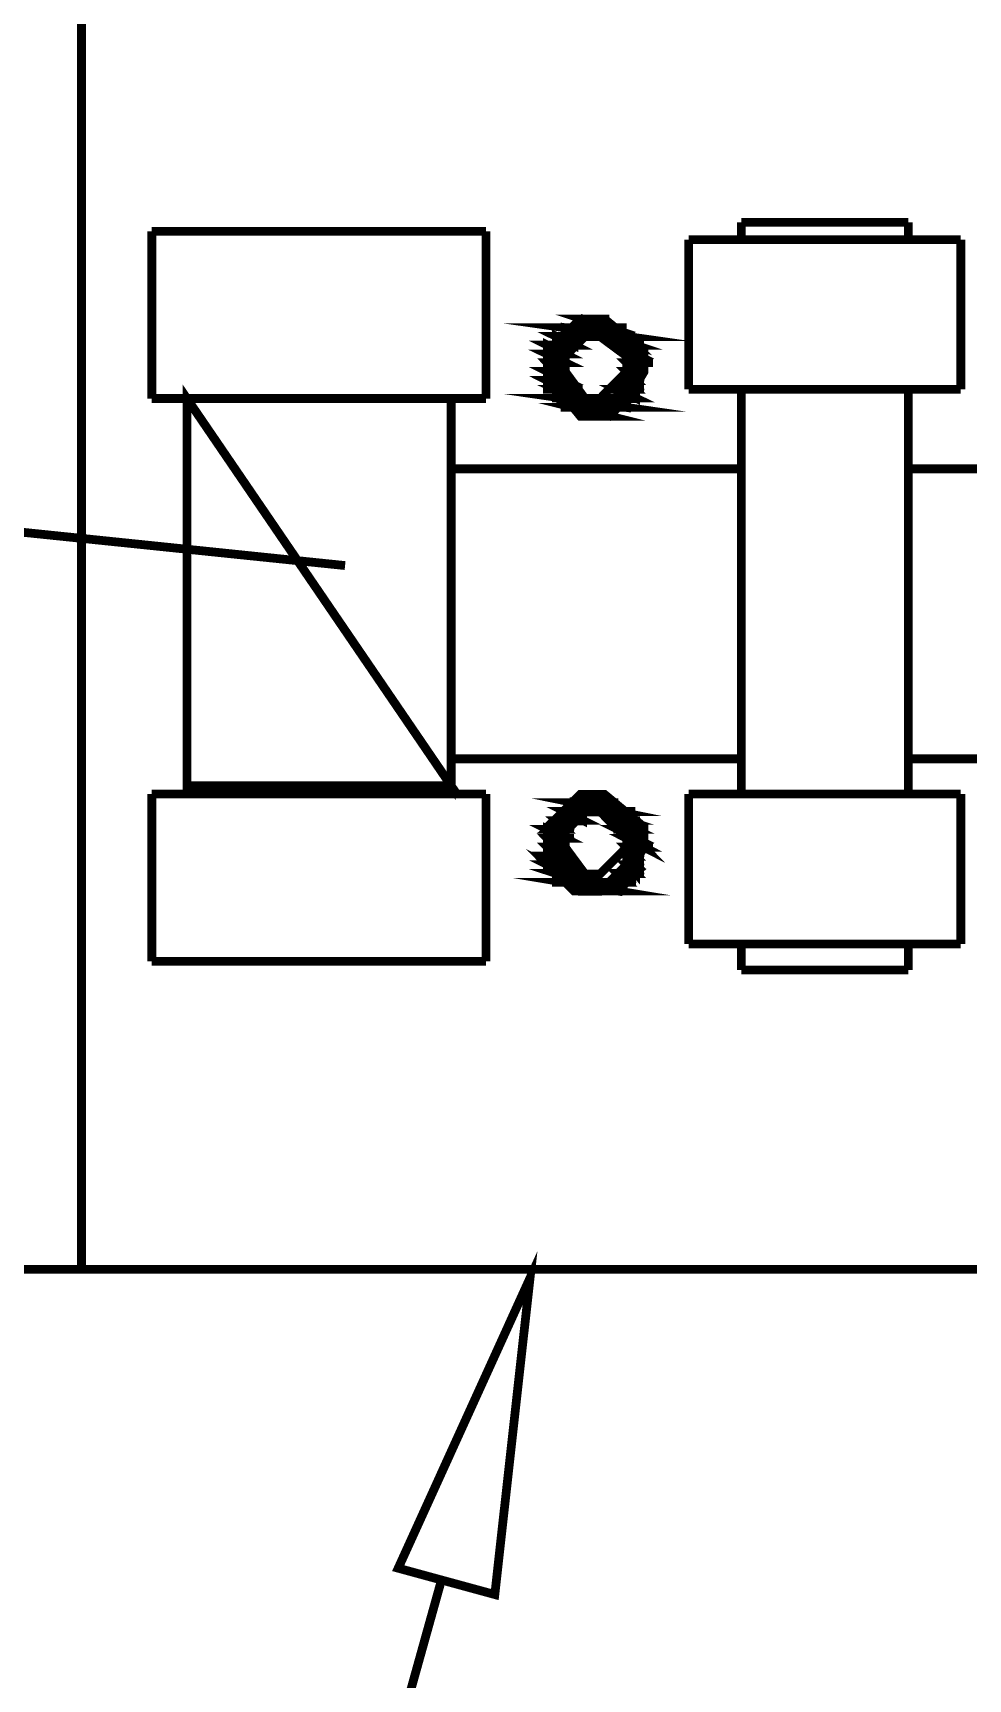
# Model space of a CAD drawing. Extents: x 0 to 210, y 0 to 297.
# Drawn here: x 95.53 to 100.04, y 228.95 to 236.88 of the extents above; entities that cross this region are included whole.
import ezdxf

# ---------------------------------------------------------------- set-up
doc = ezdxf.new("R2010")
doc.units = 0
doc.header["$MEASUREMENT"] = 0
for name, color, linetype in [('C00-00-00-BLACK', 7, 'Continuous'), ('C00-7E-FF', 150, 'Continuous'), ('CFF-00-00', 1, 'Continuous')]:
    doc.layers.add(name, color=color, linetype=linetype)

msp = doc.modelspace()

# ---------------------------------------------------------------- linework, layer by layer
at = {"layer": 'C00-00-00-BLACK', "const_width": 0.0423}
for points in [[(95.7654, 242.244), (95.7654, 230.926)], [(99.7507, 235.971), (98.946, 235.971)], [(98.946, 235.971), (98.946, 235.887)], [(99.7507, 235.887), (99.7507, 235.971)], [(96.1044, 235.928), (97.7152, 235.928)], [(96.1044, 235.122), (96.1044, 235.928)], [(97.7152, 235.928), (97.7152, 235.122)], [(98.6924, 235.887), (100.004, 235.887)], [(98.6924, 235.166), (98.6924, 235.887)], [(98.946, 235.887), (99.7507, 235.887)], [(100.004, 235.887), (100.004, 235.166)], [(100.004, 235.166), (98.6924, 235.166)], [(98.946, 233.216), (98.946, 235.166)], [(99.7507, 235.166), (99.7507, 233.216)], [(97.7152, 235.122), (96.1044, 235.122)], [(96.2738, 233.216), (96.2738, 235.122)], [(97.5473, 233.216), (97.5473, 235.122)], [(97.5473, 233.386), (97.5473, 234.783)], [(97.5473, 234.783), (98.946, 234.783)], [(99.7507, 234.783), (100.981, 234.783)], [(98.946, 233.386), (97.5473, 233.386)], [(100.981, 233.386), (99.7507, 233.386)], [(96.1044, 233.216), (97.7152, 233.216)], [(96.1044, 232.41), (96.1044, 233.216)], [(97.7152, 233.216), (97.7152, 232.41)], [(98.6924, 233.216), (100.004, 233.216)], [(98.6924, 232.494), (98.6924, 233.216)], [(100.004, 233.216), (100.004, 232.494)], [(100.004, 232.494), (98.6924, 232.494)], [(98.946, 232.368), (98.946, 232.494)], [(99.7507, 232.494), (99.7507, 232.368)], [(97.7152, 232.41), (96.1044, 232.41)], [(99.7507, 232.368), (98.946, 232.368)], [(95.1699, 230.926), (103.568, 230.926)]]:
    msp.add_lwpolyline(points, dxfattribs=at)
for points in [[(98.4772, 235.295), (98.4772, 235.348), (98.2871, 235.505), (98.2239, 235.505), (98.1699, 235.505), (98.0115, 235.348), (98.0115, 235.295), (98.0115, 235.231), (98.1699, 235.037), (98.2239, 235.037), (98.2666, 235.037), (98.3975, 235.118), (98.4772, 235.251), (98.4772, 235.295)], [(98.4772, 235.295), (98.4772, 235.348), (98.2871, 235.505), (98.2239, 235.505), (98.1699, 235.505), (98.0115, 235.348), (98.0115, 235.295), (98.0115, 235.231), (98.1699, 235.037), (98.2239, 235.037), (98.2666, 235.037), (98.3975, 235.118), (98.4772, 235.251), (98.4772, 235.295)], [(98.2666, 235.505), (98.1812, 235.505), (98.3093, 235.463), (98.2666, 235.505)], [(98.1812, 235.505), (98.3093, 235.463), (98.1396, 235.463), (98.1812, 235.505)], [(98.2239, 235.505), (98.2666, 235.505), (98.1812, 235.505), (98.2239, 235.505)], [(98.2239, 235.505), (98.2666, 235.505), (98.3093, 235.505), (98.2239, 235.505)], [(98.2666, 235.505), (98.2239, 235.505), (98.2666, 235.505)], [(98.3506, 235.463), (98.0969, 235.463), (98.3933, 235.421), (98.3506, 235.463)], [(98.1396, 235.421), (98.0542, 235.421), (98.1396, 235.379), (98.1396, 235.421)], [(98.0542, 235.421), (98.1396, 235.379), (98.0542, 235.379), (98.0542, 235.421)], [(98.0969, 235.421), (98.1812, 235.421), (98.0542, 235.421), (98.0969, 235.421)], [(98.1396, 235.421), (98.1812, 235.421), (98.0542, 235.421), (98.1396, 235.421)], [(98.1396, 235.421), (98.0542, 235.421), (98.1812, 235.421), (98.1396, 235.421)], [(98.0969, 235.463), (98.3933, 235.421), (98.0969, 235.421), (98.0969, 235.463)], [(98.1396, 235.463), (98.3506, 235.463), (98.0969, 235.463), (98.1396, 235.463)], [(98.3933, 235.295), (98.3933, 235.326), (98.2652, 235.421), (98.2239, 235.421), (98.1922, 235.421), (98.0969, 235.326), (98.0969, 235.295), (98.0969, 235.252), (98.1922, 235.122), (98.2239, 235.122), (98.2652, 235.122), (98.3933, 235.252), (98.3933, 235.295)], [(98.0969, 235.421), (98.3933, 235.421), (98.4359, 235.421), (98.0969, 235.421)], [(98.3933, 235.421), (98.4359, 235.421), (98.0969, 235.421), (98.3933, 235.421)], [(98.1812, 235.421), (98.2239, 235.421), (98.0969, 235.421), (98.1812, 235.421)], [(98.1812, 235.421), (98.0969, 235.421), (98.2239, 235.421), (98.1812, 235.421)], [(98.0969, 235.421), (98.1812, 235.421), (98.2239, 235.421), (98.0969, 235.421)], [(98.1812, 235.421), (98.2239, 235.421), (98.0969, 235.421), (98.1812, 235.421)], [(98.1812, 235.421), (98.0969, 235.421), (98.1812, 235.421)], [(98.3933, 235.295), (98.3933, 235.326), (98.2652, 235.421), (98.2239, 235.421), (98.1922, 235.421), (98.0969, 235.326), (98.0969, 235.295), (98.0969, 235.252), (98.1922, 235.122), (98.2239, 235.122), (98.2652, 235.122), (98.3933, 235.252), (98.3933, 235.295)], [(98.3506, 235.463), (98.3933, 235.463), (98.1371, 235.463), (98.3506, 235.463)], [(98.3506, 235.463), (98.1371, 235.463), (98.3093, 235.463), (98.3506, 235.463)], [(98.1396, 235.463), (98.3093, 235.463), (98.3534, 235.463), (98.1396, 235.463)], [(98.3093, 235.463), (98.3534, 235.463), (98.1396, 235.463), (98.3093, 235.463)], [(98.3506, 235.463), (98.1396, 235.463), (98.3506, 235.463)], [(98.3933, 235.421), (98.3093, 235.421), (98.4359, 235.379), (98.3933, 235.421)], [(98.3933, 235.421), (98.2239, 235.421), (98.3933, 235.421)], [(98.2239, 235.421), (98.3933, 235.421), (98.2666, 235.421), (98.2239, 235.421)], [(98.3093, 235.421), (98.4359, 235.379), (98.3506, 235.379), (98.3093, 235.421)], [(98.3506, 235.379), (98.4359, 235.336), (98.3933, 235.336), (98.3506, 235.379)], [(98.3933, 235.421), (98.2666, 235.421), (98.3933, 235.421)], [(98.2666, 235.421), (98.3933, 235.421), (98.3093, 235.421), (98.2666, 235.421)], [(98.3093, 235.421), (98.3933, 235.421), (98.4359, 235.421), (98.3093, 235.421)], [(98.3933, 235.421), (98.4359, 235.421), (98.3093, 235.421), (98.3933, 235.421)], [(98.3093, 235.421), (98.3933, 235.421), (98.4359, 235.421), (98.3093, 235.421)], [(98.3933, 235.421), (98.4359, 235.421), (98.3093, 235.421), (98.3933, 235.421)], [(98.0969, 235.336), (98.0115, 235.336), (98.0969, 235.295), (98.0969, 235.336)], [(98.0969, 235.379), (98.0115, 235.379), (98.0969, 235.336), (98.0969, 235.379)], [(98.0115, 235.379), (98.0969, 235.336), (98.0115, 235.336), (98.0115, 235.379)], [(98.0542, 235.379), (98.0969, 235.379), (98.0115, 235.379), (98.0542, 235.379)], [(98.0115, 235.336), (98.0969, 235.295), (98.0115, 235.295), (98.0115, 235.336)], [(98.0115, 235.336), (98.0969, 235.336), (98.1396, 235.336), (98.0115, 235.336)], [(98.0969, 235.336), (98.1396, 235.336), (98.0115, 235.336), (98.0969, 235.336)], [(98.0115, 235.295), (98.0542, 235.252), (98.0115, 235.252), (98.0115, 235.295)], [(98.0542, 235.379), (98.1396, 235.379), (98.1812, 235.379), (98.0542, 235.379)], [(98.1396, 235.379), (98.1812, 235.379), (98.0542, 235.379), (98.1396, 235.379)], [(98.1396, 235.379), (98.0542, 235.379), (98.0969, 235.379), (98.1396, 235.379)], [(98.4359, 235.379), (98.3506, 235.379), (98.4359, 235.336), (98.4359, 235.379)], [(98.3506, 235.379), (98.4359, 235.379), (98.4772, 235.379), (98.3506, 235.379)], [(98.4359, 235.379), (98.4772, 235.379), (98.3506, 235.379), (98.4359, 235.379)], [(98.3506, 235.379), (98.4359, 235.379), (98.4772, 235.379), (98.3506, 235.379)], [(98.4359, 235.379), (98.4772, 235.379), (98.3506, 235.379), (98.4359, 235.379)], [(98.4359, 235.336), (98.3933, 235.336), (98.4359, 235.295), (98.4359, 235.336)], [(98.3933, 235.336), (98.4359, 235.295), (98.3933, 235.295), (98.3933, 235.336)], [(98.3933, 235.336), (98.4359, 235.336), (98.4772, 235.336), (98.3933, 235.336)], [(98.4359, 235.336), (98.4772, 235.336), (98.3933, 235.336), (98.4359, 235.336)], [(98.3933, 235.295), (98.4359, 235.252), (98.3933, 235.252), (98.3933, 235.295)], [(98.0542, 235.252), (98.0115, 235.252), (98.0969, 235.209), (98.0542, 235.252)], [(98.0542, 235.295), (98.0115, 235.295), (98.0542, 235.252), (98.0542, 235.295)], [(98.0542, 235.295), (98.0969, 235.295), (98.0115, 235.295), (98.0542, 235.295)], [(98.0542, 235.295), (98.0115, 235.295), (98.0969, 235.295), (98.0542, 235.295)], [(98.0115, 235.252), (98.0969, 235.209), (98.0115, 235.209), (98.0115, 235.252)], [(98.0115, 235.252), (98.0542, 235.252), (98.0969, 235.252), (98.0115, 235.252)], [(98.0542, 235.252), (98.0969, 235.252), (98.0115, 235.252), (98.0542, 235.252)], [(98.0115, 235.252), (98.0542, 235.252), (98.0969, 235.252), (98.0115, 235.252)], [(98.0542, 235.252), (98.0969, 235.252), (98.0115, 235.252), (98.0542, 235.252)], [(98.4772, 235.295), (98.3933, 235.295), (98.4359, 235.252), (98.4772, 235.295)], [(98.4359, 235.252), (98.3933, 235.252), (98.4359, 235.209), (98.4359, 235.252)], [(98.4772, 235.295), (98.5202, 235.295), (98.3933, 235.295), (98.4772, 235.295)], [(98.4772, 235.295), (98.3933, 235.295), (98.4359, 235.295), (98.4772, 235.295)], [(98.3933, 235.295), (98.4772, 235.295), (98.5202, 235.295), (98.3933, 235.295)], [(98.4772, 235.295), (98.5202, 235.295), (98.3933, 235.295), (98.4772, 235.295)], [(98.3933, 235.252), (98.4359, 235.209), (98.3933, 235.209), (98.3933, 235.252)], [(98.3933, 235.252), (98.4359, 235.252), (98.4772, 235.252), (98.3933, 235.252)], [(98.4359, 235.252), (98.4772, 235.252), (98.3933, 235.252), (98.4359, 235.252)], [(96.2738, 235.122), (97.5473, 233.256), (96.2738, 233.256), (96.2738, 235.122)], [(98.0969, 235.209), (98.0115, 235.209), (98.0969, 235.166), (98.0969, 235.209)], [(98.1396, 235.166), (98.0542, 235.166), (98.1396, 235.125), (98.1396, 235.166)], [(98.0115, 235.209), (98.0969, 235.166), (98.0115, 235.166), (98.0115, 235.209)], [(98.0115, 235.209), (98.0969, 235.209), (98.1396, 235.209), (98.0115, 235.209)], [(98.0969, 235.209), (98.1396, 235.209), (98.0115, 235.209), (98.0969, 235.209)], [(98.0115, 235.209), (98.0969, 235.209), (98.1396, 235.209), (98.0115, 235.209)], [(98.0969, 235.209), (98.1396, 235.209), (98.0115, 235.209), (98.0969, 235.209)], [(98.0969, 235.166), (98.0115, 235.166), (98.0969, 235.166)], [(98.0115, 235.166), (98.0969, 235.166), (98.0542, 235.166), (98.0115, 235.166)], [(98.0542, 235.166), (98.1396, 235.125), (98.0542, 235.125), (98.0542, 235.166)], [(98.1396, 235.166), (98.1812, 235.166), (98.0542, 235.166), (98.1396, 235.166)], [(98.1396, 235.166), (98.0542, 235.166), (98.0969, 235.166), (98.1396, 235.166)], [(98.4359, 235.166), (98.3506, 235.166), (98.4359, 235.125), (98.4359, 235.166)], [(98.3933, 235.209), (98.4359, 235.166), (98.3506, 235.166), (98.3933, 235.209)], [(98.3506, 235.166), (98.4359, 235.125), (98.3506, 235.125), (98.3506, 235.166)], [(98.3506, 235.166), (98.4359, 235.166), (98.4772, 235.166), (98.3506, 235.166)], [(98.4359, 235.166), (98.4772, 235.166), (98.3506, 235.166), (98.4359, 235.166)], [(98.4359, 235.209), (98.3933, 235.209), (98.4359, 235.166), (98.4359, 235.209)], [(98.3933, 235.209), (98.4359, 235.209), (98.4772, 235.209), (98.3933, 235.209)], [(98.4359, 235.209), (98.4772, 235.209), (98.3933, 235.209), (98.4359, 235.209)], [(98.3933, 235.209), (98.4359, 235.209), (98.4772, 235.209), (98.3933, 235.209)], [(98.4359, 235.209), (98.4772, 235.209), (98.3933, 235.209), (98.4359, 235.209)], [(97.5473, 235.122), (96.2738, 235.122), (97.5473, 233.256), (97.5473, 235.122)], [(98.3933, 235.122), (98.0969, 235.122), (98.3933, 235.079), (98.3933, 235.122)], [(98.3506, 235.079), (98.1396, 235.079), (98.3093, 235.037), (98.3506, 235.079)], [(98.1812, 235.122), (98.2239, 235.122), (98.0542, 235.122), (98.1812, 235.122)], [(98.1812, 235.122), (98.0542, 235.122), (98.1396, 235.122), (98.1812, 235.122)], [(98.0542, 235.122), (98.1837, 235.122), (98.2267, 235.122), (98.0542, 235.122)], [(98.1837, 235.122), (98.2267, 235.122), (98.0542, 235.122), (98.1837, 235.122)], [(98.1812, 235.122), (98.0542, 235.122), (98.1812, 235.122)], [(98.0542, 235.122), (98.1812, 235.122), (98.0969, 235.122), (98.0542, 235.122)], [(98.1396, 235.079), (98.3093, 235.037), (98.1812, 235.037), (98.1396, 235.079)], [(98.0969, 235.122), (98.3933, 235.079), (98.0969, 235.079), (98.0969, 235.122)], [(98.2239, 235.122), (98.2666, 235.122), (98.0969, 235.122), (98.2239, 235.122)], [(98.2239, 235.122), (98.0969, 235.122), (98.1812, 235.122), (98.2239, 235.122)], [(98.0969, 235.122), (98.2267, 235.122), (98.2694, 235.122), (98.0969, 235.122)], [(98.2267, 235.122), (98.2694, 235.122), (98.0969, 235.122), (98.2267, 235.122)], [(98.3506, 235.079), (98.3933, 235.079), (98.0969, 235.079), (98.3506, 235.079)], [(98.3506, 235.079), (98.0969, 235.079), (98.3933, 235.079), (98.3506, 235.079)], [(98.3506, 235.079), (98.0969, 235.079), (98.3506, 235.079)], [(98.0969, 235.079), (98.3506, 235.079), (98.1396, 235.079), (98.0969, 235.079)], [(98.1396, 235.079), (98.3506, 235.079), (98.3933, 235.079), (98.1396, 235.079)], [(98.3506, 235.079), (98.3933, 235.079), (98.1396, 235.079), (98.3506, 235.079)], [(98.2666, 235.122), (98.3933, 235.122), (98.2239, 235.122), (98.2666, 235.122)], [(98.3093, 235.122), (98.3933, 235.122), (98.2666, 235.122), (98.3093, 235.122)], [(98.2666, 235.122), (98.3961, 235.122), (98.4388, 235.122), (98.2666, 235.122)], [(98.3961, 235.122), (98.4388, 235.122), (98.2666, 235.122), (98.3961, 235.122)], [(98.3933, 235.122), (98.2666, 235.122), (98.3933, 235.122)], [(98.3506, 235.122), (98.3933, 235.122), (98.3093, 235.122), (98.3506, 235.122)], [(98.3093, 235.122), (98.3933, 235.122), (98.4359, 235.122), (98.3093, 235.122)], [(98.3933, 235.122), (98.4359, 235.122), (98.3093, 235.122), (98.3933, 235.122)], [(98.3933, 235.122), (98.3093, 235.122), (98.3933, 235.122)], [(98.4359, 235.122), (98.3506, 235.122), (98.3933, 235.122), (98.4359, 235.122)], [(98.1812, 235.037), (98.3107, 235.037), (98.3534, 235.037), (98.1812, 235.037)], [(98.3107, 235.037), (98.3534, 235.037), (98.1812, 235.037), (98.3107, 235.037)], [(98.3093, 235.037), (98.1812, 235.037), (98.2666, 235.037), (98.3093, 235.037)], [(98.1812, 235.037), (98.2666, 235.037), (98.2239, 235.037), (98.1812, 235.037)], [(98.2239, 235.037), (98.2666, 235.037), (98.3093, 235.037), (98.2239, 235.037)], [(98.3093, 233.175), (98.1396, 233.175), (98.3506, 233.132), (98.3093, 233.175)], [(98.4772, 233.003), (98.4772, 233.057), (98.2871, 233.214), (98.2239, 233.214), (98.1699, 233.214), (98.0115, 233.057), (98.0115, 233.003), (98.0115, 232.94), (98.1699, 232.747), (98.2239, 232.747), (98.2666, 232.747), (98.3975, 232.828), (98.4772, 232.96), (98.4772, 233.003)], [(98.4772, 233.003), (98.4772, 233.057), (98.2871, 233.214), (98.2239, 233.214), (98.1699, 233.214), (98.0115, 233.057), (98.0115, 233.003), (98.0115, 232.94), (98.1699, 232.747), (98.2239, 232.747), (98.2666, 232.747), (98.3975, 232.828), (98.4772, 232.96), (98.4772, 233.003)], [(98.1396, 233.175), (98.3506, 233.132), (98.1396, 233.132), (98.1396, 233.175)], [(98.1812, 233.175), (98.3093, 233.175), (98.1396, 233.175), (98.1812, 233.175)], [(98.1396, 233.175), (98.3093, 233.175), (98.3534, 233.175), (98.1396, 233.175)], [(98.3093, 233.175), (98.3534, 233.175), (98.1396, 233.175), (98.3093, 233.175)], [(98.2239, 233.175), (98.2666, 233.175), (98.1812, 233.175), (98.2239, 233.175)], [(98.2666, 233.175), (98.1812, 233.175), (98.3093, 233.175), (98.2666, 233.175)], [(98.2239, 233.175), (98.2666, 233.175), (98.3093, 233.175), (98.2239, 233.175)], [(98.2666, 233.175), (98.2239, 233.175), (98.2666, 233.175)], [(98.0542, 233.087), (98.0969, 233.046), (98.0115, 233.046), (98.0542, 233.087)], [(98.0969, 233.132), (98.1812, 233.09), (98.0542, 233.09), (98.0969, 233.132)], [(98.1812, 233.132), (98.0969, 233.132), (98.1812, 233.09), (98.1812, 233.132)], [(98.1396, 233.132), (98.3506, 233.132), (98.0969, 233.132), (98.1396, 233.132)], [(98.3933, 233.132), (98.4359, 233.132), (98.0969, 233.132), (98.3933, 233.132)], [(98.3933, 233.132), (98.0969, 233.132), (98.3506, 233.132), (98.3933, 233.132)], [(98.0969, 233.132), (98.3933, 233.132), (98.4359, 233.132), (98.0969, 233.132)], [(98.3933, 233.132), (98.4359, 233.132), (98.0969, 233.132), (98.3933, 233.132)], [(98.1812, 233.132), (98.2239, 233.132), (98.0969, 233.132), (98.1812, 233.132)], [(98.1812, 233.132), (98.0969, 233.132), (98.2239, 233.132), (98.1812, 233.132)], [(98.0969, 233.132), (98.1812, 233.132), (98.2239, 233.132), (98.0969, 233.132)], [(98.1812, 233.132), (98.2239, 233.132), (98.0969, 233.132), (98.1812, 233.132)], [(98.3933, 233.003), (98.3933, 233.034), (98.2652, 233.13), (98.2239, 233.13), (98.1922, 233.13), (98.0969, 233.034), (98.0969, 233.003), (98.0969, 232.96), (98.1922, 232.831), (98.2239, 232.831), (98.2652, 232.831), (98.3933, 232.96), (98.3933, 233.003)], [(98.3933, 233.003), (98.3933, 233.034), (98.2652, 233.13), (98.2239, 233.13), (98.1922, 233.13), (98.0969, 233.034), (98.0969, 233.003), (98.0969, 232.96), (98.1922, 232.831), (98.2239, 232.831), (98.2652, 232.831), (98.3933, 232.96), (98.3933, 233.003)], [(98.3506, 233.132), (98.1396, 233.132), (98.3506, 233.132)], [(98.3933, 233.132), (98.2666, 233.132), (98.3933, 233.09), (98.3933, 233.132)], [(98.2666, 233.132), (98.3933, 233.09), (98.3093, 233.09), (98.2666, 233.132)], [(98.3933, 233.132), (98.2239, 233.132), (98.3933, 233.132)], [(98.2239, 233.132), (98.3933, 233.132), (98.2666, 233.132), (98.2239, 233.132)], [(98.3506, 233.046), (98.4359, 233.003), (98.3933, 233.003), (98.3506, 233.046)], [(98.3506, 233.087), (98.4359, 233.046), (98.3506, 233.046), (98.3506, 233.087)], [(98.0969, 233.046), (98.0115, 233.046), (98.0969, 233.003), (98.0969, 233.046)], [(98.0115, 233.046), (98.0969, 233.003), (98.0115, 233.003), (98.0115, 233.046)], [(98.0115, 233.046), (98.0969, 233.046), (98.1396, 233.046), (98.0115, 233.046)], [(98.0969, 233.046), (98.1396, 233.046), (98.0115, 233.046), (98.0969, 233.046)], [(98.0115, 233.003), (98.0542, 232.96), (98.0115, 232.96), (98.0115, 233.003)], [(98.1396, 233.087), (98.0542, 233.087), (98.0969, 233.046), (98.1396, 233.087)], [(98.1396, 233.087), (98.1812, 233.087), (98.0542, 233.087), (98.1396, 233.087)], [(98.1396, 233.087), (98.0542, 233.087), (98.1812, 233.087), (98.1396, 233.087)], [(98.0542, 233.087), (98.1396, 233.087), (98.1812, 233.087), (98.0542, 233.087)], [(98.1396, 233.087), (98.1812, 233.087), (98.0542, 233.087), (98.1396, 233.087)], [(98.0542, 233.087), (98.1396, 233.087), (98.1812, 233.087), (98.0542, 233.087)], [(98.1396, 233.087), (98.1812, 233.087), (98.0542, 233.087), (98.1396, 233.087)], [(98.4359, 233.087), (98.3506, 233.087), (98.4359, 233.046), (98.4359, 233.087)], [(98.4359, 233.046), (98.3506, 233.046), (98.4359, 233.003), (98.4359, 233.046)], [(98.3093, 233.087), (98.3933, 233.087), (98.4359, 233.087), (98.3093, 233.087)], [(98.3933, 233.087), (98.4359, 233.087), (98.3093, 233.087), (98.3933, 233.087)], [(98.3093, 233.087), (98.3933, 233.087), (98.4359, 233.087), (98.3093, 233.087)], [(98.3933, 233.087), (98.4359, 233.087), (98.3093, 233.087), (98.3933, 233.087)], [(98.3933, 233.087), (98.3093, 233.087), (98.4359, 233.087), (98.3933, 233.087)], [(98.3093, 233.087), (98.4359, 233.087), (98.3506, 233.087), (98.3093, 233.087)], [(98.3506, 233.046), (98.4359, 233.046), (98.4772, 233.046), (98.3506, 233.046)], [(98.4359, 233.046), (98.4772, 233.046), (98.3506, 233.046), (98.4359, 233.046)], [(98.3933, 233.003), (98.4772, 232.96), (98.3933, 232.96), (98.3933, 233.003)], [(98.0542, 233.003), (98.0115, 233.003), (98.0542, 232.96), (98.0542, 233.003)], [(98.0542, 232.96), (98.0115, 232.96), (98.0542, 232.917), (98.0542, 232.96)], [(98.0115, 233.003), (98.0969, 233.003), (98.1396, 233.003), (98.0115, 233.003)], [(98.0969, 233.003), (98.1396, 233.003), (98.0115, 233.003), (98.0969, 233.003)], [(98.0542, 233.003), (98.0969, 233.003), (98.0115, 233.003), (98.0542, 233.003)], [(98.0542, 233.003), (98.0115, 233.003), (98.0969, 233.003), (98.0542, 233.003)], [(98.0115, 232.96), (98.0542, 232.917), (98.0115, 232.917), (98.0115, 232.96)], [(98.0115, 232.96), (98.0542, 232.96), (98.0969, 232.96), (98.0115, 232.96)], [(98.0542, 232.96), (98.0969, 232.96), (98.0115, 232.96), (98.0542, 232.96)], [(98.4359, 233.003), (98.3933, 233.003), (98.4772, 232.96), (98.4359, 233.003)], [(98.4772, 232.96), (98.3933, 232.96), (98.4359, 232.917), (98.4772, 232.96)], [(98.3933, 233.003), (98.4359, 233.003), (98.4772, 233.003), (98.3933, 233.003)], [(98.4359, 233.003), (98.4772, 233.003), (98.3933, 233.003), (98.4359, 233.003)], [(98.3933, 233.003), (98.4359, 233.003), (98.4772, 233.003), (98.3933, 233.003)], [(98.4359, 233.003), (98.4772, 233.003), (98.3933, 233.003), (98.4359, 233.003)], [(98.3933, 232.96), (98.4359, 232.917), (98.3933, 232.917), (98.3933, 232.96)], [(98.3933, 232.96), (98.4772, 232.96), (98.5202, 232.96), (98.3933, 232.96)], [(98.4772, 232.96), (98.5202, 232.96), (98.3933, 232.96), (98.4772, 232.96)], [(98.3933, 232.917), (98.4359, 232.876), (98.3933, 232.876), (98.3933, 232.917)], [(98.0115, 232.876), (98.0969, 232.833), (98.0542, 232.833), (98.0115, 232.876)], [(98.0969, 232.917), (98.0115, 232.917), (98.0969, 232.876), (98.0969, 232.917)], [(98.0969, 232.876), (98.0115, 232.876), (98.0969, 232.833), (98.0969, 232.876)], [(98.0115, 232.917), (98.0969, 232.876), (98.0115, 232.876), (98.0115, 232.917)], [(98.0969, 232.917), (98.1396, 232.917), (98.0115, 232.917), (98.0969, 232.917)], [(98.0969, 232.917), (98.0115, 232.917), (98.0542, 232.917), (98.0969, 232.917)], [(98.0115, 232.876), (98.0969, 232.876), (98.1396, 232.876), (98.0115, 232.876)], [(98.0969, 232.876), (98.1396, 232.876), (98.0115, 232.876), (98.0969, 232.876)], [(98.0115, 232.876), (98.0969, 232.876), (98.1396, 232.876), (98.0115, 232.876)], [(98.0969, 232.876), (98.1396, 232.876), (98.0115, 232.876), (98.0969, 232.876)], [(98.3933, 232.876), (98.4359, 232.833), (98.3506, 232.833), (98.3933, 232.876)], [(98.4359, 232.917), (98.3933, 232.917), (98.4359, 232.876), (98.4359, 232.917)], [(98.4359, 232.876), (98.3933, 232.876), (98.4359, 232.833), (98.4359, 232.876)], [(98.3933, 232.917), (98.4359, 232.917), (98.4772, 232.917), (98.3933, 232.917)], [(98.4359, 232.917), (98.4772, 232.917), (98.3933, 232.917), (98.4359, 232.917)], [(98.3933, 232.917), (98.4359, 232.917), (98.4772, 232.917), (98.3933, 232.917)], [(98.4359, 232.917), (98.4772, 232.917), (98.3933, 232.917), (98.4359, 232.917)], [(98.3933, 232.876), (98.4359, 232.876), (98.4772, 232.876), (98.3933, 232.876)], [(98.4359, 232.876), (98.4772, 232.876), (98.3933, 232.876), (98.4359, 232.876)], [(98.3506, 232.791), (98.0969, 232.791), (98.3506, 232.749), (98.3506, 232.791)], [(98.1396, 232.833), (98.0542, 232.833), (98.1812, 232.791), (98.1396, 232.833)], [(98.0542, 232.833), (98.1812, 232.791), (98.0542, 232.791), (98.0542, 232.833)], [(98.1396, 232.833), (98.1812, 232.833), (98.0542, 232.833), (98.1396, 232.833)], [(98.1396, 232.833), (98.0542, 232.833), (98.0969, 232.833), (98.1396, 232.833)], [(98.0542, 232.833), (98.1396, 232.833), (98.1812, 232.833), (98.0542, 232.833)], [(98.1396, 232.833), (98.1812, 232.833), (98.0542, 232.833), (98.1396, 232.833)], [(98.0542, 232.791), (98.1837, 232.791), (98.2267, 232.791), (98.0542, 232.791)], [(98.1837, 232.791), (98.2267, 232.791), (98.0542, 232.791), (98.1837, 232.791)], [(98.1812, 232.791), (98.0542, 232.791), (98.1812, 232.791)], [(98.0542, 232.791), (98.1812, 232.791), (98.0969, 232.791), (98.0542, 232.791)], [(98.0969, 232.791), (98.3506, 232.749), (98.1396, 232.749), (98.0969, 232.791)], [(98.2239, 232.791), (98.2666, 232.791), (98.0969, 232.791), (98.2239, 232.791)], [(98.2239, 232.791), (98.0969, 232.791), (98.1812, 232.791), (98.2239, 232.791)], [(98.0969, 232.791), (98.2267, 232.791), (98.2694, 232.791), (98.0969, 232.791)], [(98.2267, 232.791), (98.2694, 232.791), (98.0969, 232.791), (98.2267, 232.791)], [(98.0969, 232.791), (98.3933, 232.791), (98.4359, 232.791), (98.0969, 232.791)], [(98.3933, 232.791), (98.4359, 232.791), (98.0969, 232.791), (98.3933, 232.791)], [(98.3506, 232.791), (98.3933, 232.791), (98.0969, 232.791), (98.3506, 232.791)], [(98.3506, 232.791), (98.0969, 232.791), (98.3933, 232.791), (98.3506, 232.791)], [(98.2666, 232.791), (98.3933, 232.791), (98.2239, 232.791), (98.2666, 232.791)], [(98.3093, 232.791), (98.3933, 232.791), (98.2666, 232.791), (98.3093, 232.791)], [(98.2666, 232.791), (98.3961, 232.791), (98.4388, 232.791), (98.2666, 232.791)], [(98.3961, 232.791), (98.4388, 232.791), (98.2666, 232.791), (98.3961, 232.791)], [(98.3933, 232.791), (98.2666, 232.791), (98.3933, 232.791)], [(98.3506, 232.833), (98.3933, 232.791), (98.3093, 232.791), (98.3506, 232.833)], [(98.3093, 232.791), (98.3933, 232.791), (98.4359, 232.791), (98.3093, 232.791)], [(98.3933, 232.791), (98.4359, 232.791), (98.3093, 232.791), (98.3933, 232.791)], [(98.3933, 232.791), (98.3093, 232.791), (98.3933, 232.791)], [(98.4359, 232.833), (98.3506, 232.833), (98.3933, 232.791), (98.4359, 232.833)], [(98.3506, 232.833), (98.4359, 232.833), (98.4772, 232.833), (98.3506, 232.833)], [(98.4359, 232.833), (98.4772, 232.833), (98.3506, 232.833), (98.4359, 232.833)], [(98.3506, 232.833), (98.4359, 232.833), (98.4772, 232.833), (98.3506, 232.833)], [(98.4359, 232.833), (98.4772, 232.833), (98.3506, 232.833), (98.4359, 232.833)], [(98.1396, 232.749), (98.3506, 232.749), (98.3933, 232.749), (98.1396, 232.749)], [(98.3506, 232.749), (98.3933, 232.749), (98.1396, 232.749), (98.3506, 232.749)], [(98.3506, 232.749), (98.1396, 232.749), (98.3093, 232.749), (98.3506, 232.749)], [(98.1396, 232.749), (98.3093, 232.749), (98.1812, 232.749), (98.1396, 232.749)], [(98.1812, 232.749), (98.3107, 232.749), (98.3534, 232.749), (98.1812, 232.749)], [(98.3107, 232.749), (98.3534, 232.749), (98.1812, 232.749), (98.3107, 232.749)], [(98.3093, 232.749), (98.1812, 232.749), (98.2666, 232.749), (98.3093, 232.749)], [(98.1812, 232.749), (98.2666, 232.749), (98.2239, 232.749), (98.1812, 232.749)], [(98.2239, 232.749), (98.2666, 232.749), (98.3093, 232.749), (98.2239, 232.749)]]:
    msp.add_lwpolyline(points, close=True, dxfattribs=at)
at = {"layer": 'C00-00-00-BLACK'}
for points in [[(98.1812, 235.505), (98.3093, 235.463), (98.1396, 235.463), (98.1812, 235.505)], [(98.2239, 235.505), (98.2666, 235.505), (98.1812, 235.505), (98.2239, 235.505)], [(98.2666, 235.505), (98.1812, 235.505), (98.3093, 235.463), (98.2666, 235.505)], [(98.2239, 235.505), (98.2666, 235.505), (98.3093, 235.505), (98.2239, 235.505)], [(98.2666, 235.505), (98.2239, 235.505), (98.2666, 235.505)], [(98.0969, 235.421), (98.1812, 235.421), (98.0542, 235.421), (98.0969, 235.421)], [(98.1396, 235.421), (98.1812, 235.421), (98.0542, 235.421), (98.1396, 235.421)], [(98.1396, 235.421), (98.0542, 235.421), (98.1812, 235.421), (98.1396, 235.421)], [(98.1396, 235.421), (98.0542, 235.421), (98.1396, 235.379), (98.1396, 235.421)], [(98.0542, 235.421), (98.1396, 235.379), (98.0542, 235.379), (98.0542, 235.421)], [(98.1396, 235.463), (98.3506, 235.463), (98.0969, 235.463), (98.1396, 235.463)], [(98.3506, 235.463), (98.0969, 235.463), (98.3933, 235.421), (98.3506, 235.463)], [(98.0969, 235.463), (98.3933, 235.421), (98.0969, 235.421), (98.0969, 235.463)], [(98.0969, 235.421), (98.3933, 235.421), (98.4359, 235.421), (98.0969, 235.421)], [(98.3933, 235.421), (98.4359, 235.421), (98.0969, 235.421), (98.3933, 235.421)], [(98.1812, 235.421), (98.2239, 235.421), (98.0969, 235.421), (98.1812, 235.421)], [(98.1812, 235.421), (98.0969, 235.421), (98.2239, 235.421), (98.1812, 235.421)], [(98.0969, 235.421), (98.1812, 235.421), (98.2239, 235.421), (98.0969, 235.421)], [(98.1812, 235.421), (98.2239, 235.421), (98.0969, 235.421), (98.1812, 235.421)], [(98.1812, 235.421), (98.0969, 235.421), (98.1812, 235.421)], [(98.3506, 235.463), (98.3933, 235.463), (98.1371, 235.463), (98.3506, 235.463)], [(98.3506, 235.463), (98.1371, 235.463), (98.3093, 235.463), (98.3506, 235.463)], [(98.1396, 235.463), (98.3093, 235.463), (98.3534, 235.463), (98.1396, 235.463)], [(98.3093, 235.463), (98.3534, 235.463), (98.1396, 235.463), (98.3093, 235.463)], [(98.3506, 235.463), (98.1396, 235.463), (98.3506, 235.463)], [(98.3933, 235.421), (98.2239, 235.421), (98.3933, 235.421)], [(98.2239, 235.421), (98.3933, 235.421), (98.2666, 235.421), (98.2239, 235.421)], [(98.3933, 235.421), (98.2666, 235.421), (98.3933, 235.421)], [(98.2666, 235.421), (98.3933, 235.421), (98.3093, 235.421), (98.2666, 235.421)], [(98.3093, 235.421), (98.3933, 235.421), (98.4359, 235.421), (98.3093, 235.421)], [(98.3933, 235.421), (98.4359, 235.421), (98.3093, 235.421), (98.3933, 235.421)], [(98.3093, 235.421), (98.3933, 235.421), (98.4359, 235.421), (98.3093, 235.421)], [(98.3933, 235.421), (98.4359, 235.421), (98.3093, 235.421), (98.3933, 235.421)], [(98.3933, 235.421), (98.3093, 235.421), (98.4359, 235.379), (98.3933, 235.421)], [(98.3093, 235.421), (98.4359, 235.379), (98.3506, 235.379), (98.3093, 235.421)], [(98.0542, 235.379), (98.0969, 235.379), (98.0115, 235.379), (98.0542, 235.379)], [(98.0969, 235.379), (98.0115, 235.379), (98.0969, 235.336), (98.0969, 235.379)], [(98.0115, 235.379), (98.0969, 235.336), (98.0115, 235.336), (98.0115, 235.379)], [(98.0542, 235.379), (98.1396, 235.379), (98.1812, 235.379), (98.0542, 235.379)], [(98.1396, 235.379), (98.1812, 235.379), (98.0542, 235.379), (98.1396, 235.379)], [(98.1396, 235.379), (98.0542, 235.379), (98.0969, 235.379), (98.1396, 235.379)], [(98.3506, 235.379), (98.4359, 235.379), (98.4772, 235.379), (98.3506, 235.379)], [(98.4359, 235.379), (98.4772, 235.379), (98.3506, 235.379), (98.4359, 235.379)], [(98.3506, 235.379), (98.4359, 235.379), (98.4772, 235.379), (98.3506, 235.379)], [(98.4359, 235.379), (98.4772, 235.379), (98.3506, 235.379), (98.4359, 235.379)], [(98.4359, 235.379), (98.3506, 235.379), (98.4359, 235.336), (98.4359, 235.379)], [(98.3506, 235.379), (98.4359, 235.336), (98.3933, 235.336), (98.3506, 235.379)], [(98.0115, 235.336), (98.0969, 235.336), (98.1396, 235.336), (98.0115, 235.336)], [(98.0969, 235.336), (98.1396, 235.336), (98.0115, 235.336), (98.0969, 235.336)], [(98.0969, 235.336), (98.0115, 235.336), (98.0969, 235.295), (98.0969, 235.336)], [(98.0115, 235.336), (98.0969, 235.295), (98.0115, 235.295), (98.0115, 235.336)], [(98.0542, 235.295), (98.0969, 235.295), (98.0115, 235.295), (98.0542, 235.295)], [(98.0542, 235.295), (98.0115, 235.295), (98.0969, 235.295), (98.0542, 235.295)], [(98.0542, 235.295), (98.0115, 235.295), (98.0542, 235.252), (98.0542, 235.295)], [(98.0115, 235.295), (98.0542, 235.252), (98.0115, 235.252), (98.0115, 235.295)], [(98.3933, 235.336), (98.4359, 235.336), (98.4772, 235.336), (98.3933, 235.336)], [(98.4359, 235.336), (98.4772, 235.336), (98.3933, 235.336), (98.4359, 235.336)], [(98.4359, 235.336), (98.3933, 235.336), (98.4359, 235.295), (98.4359, 235.336)], [(98.3933, 235.336), (98.4359, 235.295), (98.3933, 235.295), (98.3933, 235.336)], [(98.4772, 235.295), (98.5202, 235.295), (98.3933, 235.295), (98.4772, 235.295)], [(98.4772, 235.295), (98.3933, 235.295), (98.4359, 235.295), (98.4772, 235.295)], [(98.3933, 235.295), (98.4772, 235.295), (98.5202, 235.295), (98.3933, 235.295)], [(98.4772, 235.295), (98.5202, 235.295), (98.3933, 235.295), (98.4772, 235.295)], [(98.4772, 235.295), (98.3933, 235.295), (98.4359, 235.252), (98.4772, 235.295)], [(98.3933, 235.295), (98.4359, 235.252), (98.3933, 235.252), (98.3933, 235.295)], [(98.0115, 235.252), (98.0542, 235.252), (98.0969, 235.252), (98.0115, 235.252)], [(98.0542, 235.252), (98.0969, 235.252), (98.0115, 235.252), (98.0542, 235.252)], [(98.0115, 235.252), (98.0542, 235.252), (98.0969, 235.252), (98.0115, 235.252)], [(98.0542, 235.252), (98.0969, 235.252), (98.0115, 235.252), (98.0542, 235.252)], [(98.0542, 235.252), (98.0115, 235.252), (98.0969, 235.209), (98.0542, 235.252)], [(98.0115, 235.252), (98.0969, 235.209), (98.0115, 235.209), (98.0115, 235.252)], [(98.0115, 235.209), (98.0969, 235.209), (98.1396, 235.209), (98.0115, 235.209)], [(98.0969, 235.209), (98.1396, 235.209), (98.0115, 235.209), (98.0969, 235.209)], [(98.0115, 235.209), (98.0969, 235.209), (98.1396, 235.209), (98.0115, 235.209)], [(98.0969, 235.209), (98.1396, 235.209), (98.0115, 235.209), (98.0969, 235.209)], [(98.0969, 235.209), (98.0115, 235.209), (98.0969, 235.166), (98.0969, 235.209)], [(98.0115, 235.209), (98.0969, 235.166), (98.0115, 235.166), (98.0115, 235.209)], [(98.3933, 235.209), (98.4359, 235.166), (98.3506, 235.166), (98.3933, 235.209)], [(98.3933, 235.252), (98.4359, 235.252), (98.4772, 235.252), (98.3933, 235.252)], [(98.4359, 235.252), (98.4772, 235.252), (98.3933, 235.252), (98.4359, 235.252)], [(98.4359, 235.252), (98.3933, 235.252), (98.4359, 235.209), (98.4359, 235.252)], [(98.3933, 235.252), (98.4359, 235.209), (98.3933, 235.209), (98.3933, 235.252)], [(98.3933, 235.209), (98.4359, 235.209), (98.4772, 235.209), (98.3933, 235.209)], [(98.4359, 235.209), (98.4772, 235.209), (98.3933, 235.209), (98.4359, 235.209)], [(98.3933, 235.209), (98.4359, 235.209), (98.4772, 235.209), (98.3933, 235.209)], [(98.4359, 235.209), (98.4772, 235.209), (98.3933, 235.209), (98.4359, 235.209)], [(98.4359, 235.209), (98.3933, 235.209), (98.4359, 235.166), (98.4359, 235.209)], [(97.5473, 235.122), (96.2738, 235.122), (97.5473, 233.256), (97.5473, 235.122)], [(96.2738, 235.122), (97.5473, 233.256), (96.2738, 233.256), (96.2738, 235.122)], [(98.0969, 235.166), (98.0115, 235.166), (98.0969, 235.166)], [(98.0115, 235.166), (98.0969, 235.166), (98.0542, 235.166), (98.0115, 235.166)], [(98.1396, 235.166), (98.1812, 235.166), (98.0542, 235.166), (98.1396, 235.166)], [(98.1396, 235.166), (98.0542, 235.166), (98.0969, 235.166), (98.1396, 235.166)], [(98.1396, 235.166), (98.0542, 235.166), (98.1396, 235.125), (98.1396, 235.166)], [(98.0542, 235.166), (98.1396, 235.125), (98.0542, 235.125), (98.0542, 235.166)], [(98.1812, 235.122), (98.2239, 235.122), (98.0542, 235.122), (98.1812, 235.122)], [(98.1812, 235.122), (98.0542, 235.122), (98.1396, 235.122), (98.1812, 235.122)], [(98.0542, 235.122), (98.1837, 235.122), (98.2267, 235.122), (98.0542, 235.122)], [(98.1837, 235.122), (98.2267, 235.122), (98.0542, 235.122), (98.1837, 235.122)], [(98.1812, 235.122), (98.0542, 235.122), (98.1812, 235.122)], [(98.0542, 235.122), (98.1812, 235.122), (98.0969, 235.122), (98.0542, 235.122)], [(98.2239, 235.122), (98.2666, 235.122), (98.0969, 235.122), (98.2239, 235.122)], [(98.2239, 235.122), (98.0969, 235.122), (98.1812, 235.122), (98.2239, 235.122)], [(98.0969, 235.122), (98.2267, 235.122), (98.2694, 235.122), (98.0969, 235.122)], [(98.2267, 235.122), (98.2694, 235.122), (98.0969, 235.122), (98.2267, 235.122)], [(98.3933, 235.122), (98.0969, 235.122), (98.3933, 235.079), (98.3933, 235.122)], [(98.0969, 235.122), (98.3933, 235.079), (98.0969, 235.079), (98.0969, 235.122)], [(98.2666, 235.122), (98.3933, 235.122), (98.2239, 235.122), (98.2666, 235.122)], [(98.3093, 235.122), (98.3933, 235.122), (98.2666, 235.122), (98.3093, 235.122)], [(98.2666, 235.122), (98.3961, 235.122), (98.4388, 235.122), (98.2666, 235.122)], [(98.3961, 235.122), (98.4388, 235.122), (98.2666, 235.122), (98.3961, 235.122)], [(98.3933, 235.122), (98.2666, 235.122), (98.3933, 235.122)], [(98.3506, 235.122), (98.3933, 235.122), (98.3093, 235.122), (98.3506, 235.122)], [(98.3093, 235.122), (98.3933, 235.122), (98.4359, 235.122), (98.3093, 235.122)], [(98.3933, 235.122), (98.4359, 235.122), (98.3093, 235.122), (98.3933, 235.122)], [(98.3933, 235.122), (98.3093, 235.122), (98.3933, 235.122)], [(98.3506, 235.166), (98.4359, 235.166), (98.4772, 235.166), (98.3506, 235.166)], [(98.4359, 235.166), (98.4772, 235.166), (98.3506, 235.166), (98.4359, 235.166)], [(98.4359, 235.166), (98.3506, 235.166), (98.4359, 235.125), (98.4359, 235.166)], [(98.3506, 235.166), (98.4359, 235.125), (98.3506, 235.125), (98.3506, 235.166)], [(98.4359, 235.122), (98.3506, 235.122), (98.3933, 235.122), (98.4359, 235.122)], [(98.3506, 235.079), (98.3933, 235.079), (98.0969, 235.079), (98.3506, 235.079)], [(98.3506, 235.079), (98.0969, 235.079), (98.3933, 235.079), (98.3506, 235.079)], [(98.3506, 235.079), (98.0969, 235.079), (98.3506, 235.079)], [(98.0969, 235.079), (98.3506, 235.079), (98.1396, 235.079), (98.0969, 235.079)], [(98.1396, 235.079), (98.3506, 235.079), (98.3933, 235.079), (98.1396, 235.079)], [(98.3506, 235.079), (98.3933, 235.079), (98.1396, 235.079), (98.3506, 235.079)], [(98.3506, 235.079), (98.1396, 235.079), (98.3093, 235.037), (98.3506, 235.079)], [(98.1396, 235.079), (98.3093, 235.037), (98.1812, 235.037), (98.1396, 235.079)], [(98.1812, 235.037), (98.3107, 235.037), (98.3534, 235.037), (98.1812, 235.037)], [(98.3107, 235.037), (98.3534, 235.037), (98.1812, 235.037), (98.3107, 235.037)], [(98.3093, 235.037), (98.1812, 235.037), (98.2666, 235.037), (98.3093, 235.037)], [(98.1812, 235.037), (98.2666, 235.037), (98.2239, 235.037), (98.1812, 235.037)], [(98.2239, 235.037), (98.2666, 235.037), (98.3093, 235.037), (98.2239, 235.037)], [(98.0969, 233.132), (98.1812, 233.09), (98.0542, 233.09), (98.0969, 233.132)], [(98.1396, 233.132), (98.3506, 233.132), (98.0969, 233.132), (98.1396, 233.132)], [(98.3933, 233.132), (98.4359, 233.132), (98.0969, 233.132), (98.3933, 233.132)], [(98.3933, 233.132), (98.0969, 233.132), (98.3506, 233.132), (98.3933, 233.132)], [(98.0969, 233.132), (98.3933, 233.132), (98.4359, 233.132), (98.0969, 233.132)], [(98.3933, 233.132), (98.4359, 233.132), (98.0969, 233.132), (98.3933, 233.132)], [(98.1812, 233.132), (98.2239, 233.132), (98.0969, 233.132), (98.1812, 233.132)], [(98.1812, 233.132), (98.0969, 233.132), (98.2239, 233.132), (98.1812, 233.132)], [(98.0969, 233.132), (98.1812, 233.132), (98.2239, 233.132), (98.0969, 233.132)], [(98.1812, 233.132), (98.2239, 233.132), (98.0969, 233.132), (98.1812, 233.132)], [(98.1812, 233.132), (98.0969, 233.132), (98.1812, 233.09), (98.1812, 233.132)], [(98.1812, 233.175), (98.3093, 233.175), (98.1396, 233.175), (98.1812, 233.175)], [(98.1396, 233.175), (98.3093, 233.175), (98.3534, 233.175), (98.1396, 233.175)], [(98.3093, 233.175), (98.3534, 233.175), (98.1396, 233.175), (98.3093, 233.175)], [(98.3093, 233.175), (98.1396, 233.175), (98.3506, 233.132), (98.3093, 233.175)], [(98.1396, 233.175), (98.3506, 233.132), (98.1396, 233.132), (98.1396, 233.175)], [(98.3506, 233.132), (98.1396, 233.132), (98.3506, 233.132)], [(98.2239, 233.175), (98.2666, 233.175), (98.1812, 233.175), (98.2239, 233.175)], [(98.2666, 233.175), (98.1812, 233.175), (98.3093, 233.175), (98.2666, 233.175)], [(98.2239, 233.175), (98.2666, 233.175), (98.3093, 233.175), (98.2239, 233.175)], [(98.2666, 233.175), (98.2239, 233.175), (98.2666, 233.175)], [(98.3933, 233.132), (98.2239, 233.132), (98.3933, 233.132)], [(98.2239, 233.132), (98.3933, 233.132), (98.2666, 233.132), (98.2239, 233.132)], [(98.3933, 233.132), (98.2666, 233.132), (98.3933, 233.09), (98.3933, 233.132)], [(98.2666, 233.132), (98.3933, 233.09), (98.3093, 233.09), (98.2666, 233.132)], [(98.0542, 233.087), (98.0969, 233.046), (98.0115, 233.046), (98.0542, 233.087)], [(98.0115, 233.046), (98.0969, 233.046), (98.1396, 233.046), (98.0115, 233.046)], [(98.0969, 233.046), (98.1396, 233.046), (98.0115, 233.046), (98.0969, 233.046)], [(98.0969, 233.046), (98.0115, 233.046), (98.0969, 233.003), (98.0969, 233.046)], [(98.0115, 233.046), (98.0969, 233.003), (98.0115, 233.003), (98.0115, 233.046)], [(98.1396, 233.087), (98.1812, 233.087), (98.0542, 233.087), (98.1396, 233.087)], [(98.1396, 233.087), (98.0542, 233.087), (98.1812, 233.087), (98.1396, 233.087)], [(98.0542, 233.087), (98.1396, 233.087), (98.1812, 233.087), (98.0542, 233.087)], [(98.1396, 233.087), (98.1812, 233.087), (98.0542, 233.087), (98.1396, 233.087)], [(98.0542, 233.087), (98.1396, 233.087), (98.1812, 233.087), (98.0542, 233.087)], [(98.1396, 233.087), (98.1812, 233.087), (98.0542, 233.087), (98.1396, 233.087)], [(98.1396, 233.087), (98.0542, 233.087), (98.0969, 233.046), (98.1396, 233.087)], [(98.3093, 233.087), (98.3933, 233.087), (98.4359, 233.087), (98.3093, 233.087)], [(98.3933, 233.087), (98.4359, 233.087), (98.3093, 233.087), (98.3933, 233.087)], [(98.3093, 233.087), (98.3933, 233.087), (98.4359, 233.087), (98.3093, 233.087)], [(98.3933, 233.087), (98.4359, 233.087), (98.3093, 233.087), (98.3933, 233.087)], [(98.3933, 233.087), (98.3093, 233.087), (98.4359, 233.087), (98.3933, 233.087)], [(98.3093, 233.087), (98.4359, 233.087), (98.3506, 233.087), (98.3093, 233.087)], [(98.4359, 233.087), (98.3506, 233.087), (98.4359, 233.046), (98.4359, 233.087)], [(98.3506, 233.087), (98.4359, 233.046), (98.3506, 233.046), (98.3506, 233.087)], [(98.3506, 233.046), (98.4359, 233.046), (98.4772, 233.046), (98.3506, 233.046)], [(98.4359, 233.046), (98.4772, 233.046), (98.3506, 233.046), (98.4359, 233.046)], [(98.4359, 233.046), (98.3506, 233.046), (98.4359, 233.003), (98.4359, 233.046)], [(98.3506, 233.046), (98.4359, 233.003), (98.3933, 233.003), (98.3506, 233.046)], [(98.0115, 233.003), (98.0969, 233.003), (98.1396, 233.003), (98.0115, 233.003)], [(98.0969, 233.003), (98.1396, 233.003), (98.0115, 233.003), (98.0969, 233.003)], [(98.0542, 233.003), (98.0969, 233.003), (98.0115, 233.003), (98.0542, 233.003)], [(98.0542, 233.003), (98.0115, 233.003), (98.0969, 233.003), (98.0542, 233.003)], [(98.0542, 233.003), (98.0115, 233.003), (98.0542, 232.96), (98.0542, 233.003)], [(98.0115, 233.003), (98.0542, 232.96), (98.0115, 232.96), (98.0115, 233.003)], [(98.0115, 232.96), (98.0542, 232.96), (98.0969, 232.96), (98.0115, 232.96)], [(98.0542, 232.96), (98.0969, 232.96), (98.0115, 232.96), (98.0542, 232.96)], [(98.0542, 232.96), (98.0115, 232.96), (98.0542, 232.917), (98.0542, 232.96)], [(98.0115, 232.96), (98.0542, 232.917), (98.0115, 232.917), (98.0115, 232.96)], [(98.3933, 233.003), (98.4359, 233.003), (98.4772, 233.003), (98.3933, 233.003)], [(98.4359, 233.003), (98.4772, 233.003), (98.3933, 233.003), (98.4359, 233.003)], [(98.3933, 233.003), (98.4359, 233.003), (98.4772, 233.003), (98.3933, 233.003)], [(98.4359, 233.003), (98.4772, 233.003), (98.3933, 233.003), (98.4359, 233.003)], [(98.4359, 233.003), (98.3933, 233.003), (98.4772, 232.96), (98.4359, 233.003)], [(98.3933, 233.003), (98.4772, 232.96), (98.3933, 232.96), (98.3933, 233.003)], [(98.3933, 232.96), (98.4772, 232.96), (98.5202, 232.96), (98.3933, 232.96)], [(98.4772, 232.96), (98.5202, 232.96), (98.3933, 232.96), (98.4772, 232.96)], [(98.4772, 232.96), (98.3933, 232.96), (98.4359, 232.917), (98.4772, 232.96)], [(98.3933, 232.96), (98.4359, 232.917), (98.3933, 232.917), (98.3933, 232.96)], [(98.0969, 232.917), (98.1396, 232.917), (98.0115, 232.917), (98.0969, 232.917)], [(98.0969, 232.917), (98.0115, 232.917), (98.0542, 232.917), (98.0969, 232.917)], [(98.0969, 232.917), (98.0115, 232.917), (98.0969, 232.876), (98.0969, 232.917)], [(98.0115, 232.917), (98.0969, 232.876), (98.0115, 232.876), (98.0115, 232.917)], [(98.3933, 232.917), (98.4359, 232.917), (98.4772, 232.917), (98.3933, 232.917)], [(98.4359, 232.917), (98.4772, 232.917), (98.3933, 232.917), (98.4359, 232.917)], [(98.3933, 232.917), (98.4359, 232.917), (98.4772, 232.917), (98.3933, 232.917)], [(98.4359, 232.917), (98.4772, 232.917), (98.3933, 232.917), (98.4359, 232.917)], [(98.4359, 232.917), (98.3933, 232.917), (98.4359, 232.876), (98.4359, 232.917)], [(98.3933, 232.917), (98.4359, 232.876), (98.3933, 232.876), (98.3933, 232.917)], [(98.0115, 232.876), (98.0969, 232.876), (98.1396, 232.876), (98.0115, 232.876)], [(98.0969, 232.876), (98.1396, 232.876), (98.0115, 232.876), (98.0969, 232.876)], [(98.0115, 232.876), (98.0969, 232.876), (98.1396, 232.876), (98.0115, 232.876)], [(98.0969, 232.876), (98.1396, 232.876), (98.0115, 232.876), (98.0969, 232.876)], [(98.0969, 232.876), (98.0115, 232.876), (98.0969, 232.833), (98.0969, 232.876)], [(98.0115, 232.876), (98.0969, 232.833), (98.0542, 232.833), (98.0115, 232.876)], [(98.1396, 232.833), (98.1812, 232.833), (98.0542, 232.833), (98.1396, 232.833)], [(98.1396, 232.833), (98.0542, 232.833), (98.0969, 232.833), (98.1396, 232.833)], [(98.0542, 232.833), (98.1396, 232.833), (98.1812, 232.833), (98.0542, 232.833)], [(98.1396, 232.833), (98.1812, 232.833), (98.0542, 232.833), (98.1396, 232.833)], [(98.1396, 232.833), (98.0542, 232.833), (98.1812, 232.791), (98.1396, 232.833)], [(98.0542, 232.833), (98.1812, 232.791), (98.0542, 232.791), (98.0542, 232.833)], [(98.3506, 232.833), (98.3933, 232.791), (98.3093, 232.791), (98.3506, 232.833)], [(98.3933, 232.876), (98.4359, 232.833), (98.3506, 232.833), (98.3933, 232.876)], [(98.3506, 232.833), (98.4359, 232.833), (98.4772, 232.833), (98.3506, 232.833)], [(98.4359, 232.833), (98.4772, 232.833), (98.3506, 232.833), (98.4359, 232.833)], [(98.3506, 232.833), (98.4359, 232.833), (98.4772, 232.833), (98.3506, 232.833)], [(98.4359, 232.833), (98.4772, 232.833), (98.3506, 232.833), (98.4359, 232.833)], [(98.4359, 232.833), (98.3506, 232.833), (98.3933, 232.791), (98.4359, 232.833)], [(98.3933, 232.876), (98.4359, 232.876), (98.4772, 232.876), (98.3933, 232.876)], [(98.4359, 232.876), (98.4772, 232.876), (98.3933, 232.876), (98.4359, 232.876)], [(98.4359, 232.876), (98.3933, 232.876), (98.4359, 232.833), (98.4359, 232.876)], [(98.0542, 232.791), (98.1837, 232.791), (98.2267, 232.791), (98.0542, 232.791)], [(98.1837, 232.791), (98.2267, 232.791), (98.0542, 232.791), (98.1837, 232.791)], [(98.1812, 232.791), (98.0542, 232.791), (98.1812, 232.791)], [(98.0542, 232.791), (98.1812, 232.791), (98.0969, 232.791), (98.0542, 232.791)], [(98.2239, 232.791), (98.2666, 232.791), (98.0969, 232.791), (98.2239, 232.791)], [(98.2239, 232.791), (98.0969, 232.791), (98.1812, 232.791), (98.2239, 232.791)], [(98.0969, 232.791), (98.2267, 232.791), (98.2694, 232.791), (98.0969, 232.791)], [(98.2267, 232.791), (98.2694, 232.791), (98.0969, 232.791), (98.2267, 232.791)], [(98.0969, 232.791), (98.3933, 232.791), (98.4359, 232.791), (98.0969, 232.791)], [(98.3933, 232.791), (98.4359, 232.791), (98.0969, 232.791), (98.3933, 232.791)], [(98.3506, 232.791), (98.3933, 232.791), (98.0969, 232.791), (98.3506, 232.791)], [(98.3506, 232.791), (98.0969, 232.791), (98.3933, 232.791), (98.3506, 232.791)], [(98.3506, 232.791), (98.0969, 232.791), (98.3506, 232.749), (98.3506, 232.791)], [(98.0969, 232.791), (98.3506, 232.749), (98.1396, 232.749), (98.0969, 232.791)], [(98.1396, 232.749), (98.3506, 232.749), (98.3933, 232.749), (98.1396, 232.749)], [(98.3506, 232.749), (98.3933, 232.749), (98.1396, 232.749), (98.3506, 232.749)], [(98.3506, 232.749), (98.1396, 232.749), (98.3093, 232.749), (98.3506, 232.749)], [(98.1396, 232.749), (98.3093, 232.749), (98.1812, 232.749), (98.1396, 232.749)], [(98.1812, 232.749), (98.3107, 232.749), (98.3534, 232.749), (98.1812, 232.749)], [(98.3107, 232.749), (98.3534, 232.749), (98.1812, 232.749), (98.3107, 232.749)], [(98.3093, 232.749), (98.1812, 232.749), (98.2666, 232.749), (98.3093, 232.749)], [(98.1812, 232.749), (98.2666, 232.749), (98.2239, 232.749), (98.1812, 232.749)], [(98.2666, 232.791), (98.3933, 232.791), (98.2239, 232.791), (98.2666, 232.791)], [(98.2239, 232.749), (98.2666, 232.749), (98.3093, 232.749), (98.2239, 232.749)], [(98.3093, 232.791), (98.3933, 232.791), (98.2666, 232.791), (98.3093, 232.791)], [(98.2666, 232.791), (98.3961, 232.791), (98.4388, 232.791), (98.2666, 232.791)], [(98.3961, 232.791), (98.4388, 232.791), (98.2666, 232.791), (98.3961, 232.791)], [(98.3933, 232.791), (98.2666, 232.791), (98.3933, 232.791)], [(98.3093, 232.791), (98.3933, 232.791), (98.4359, 232.791), (98.3093, 232.791)], [(98.3933, 232.791), (98.4359, 232.791), (98.3093, 232.791), (98.3933, 232.791)], [(98.3933, 232.791), (98.3093, 232.791), (98.3933, 232.791)]]:
    msp.add_lwpolyline(points, close=True, dxfattribs=at)
at = {"layer": 'C00-7E-FF', "const_width": 0.0423}
msp.add_lwpolyline([(97.2922, 229.486), (97.9276, 230.884), (97.7579, 229.359), (97.2922, 229.486)], close=True, dxfattribs=at)
at = {"layer": 'C00-7E-FF'}
msp.add_lwpolyline([(97.2922, 229.486), (97.9276, 230.884), (97.7579, 229.359), (97.2922, 229.486)], close=True, dxfattribs=at)
at = {"layer": 'C00-7E-FF', "const_width": 0.0423}
msp.add_lwpolyline([(97.5046, 229.443), (96.7825, 226.857), (95.1286, 226.857)], dxfattribs=at)
at = {"layer": 'CFF-00-00', "const_width": 0.0423}
msp.add_lwpolyline([(97.0361, 234.317), (83.4651, 235.718)], dxfattribs=at)

doc.saveas('drawing.dxf')
